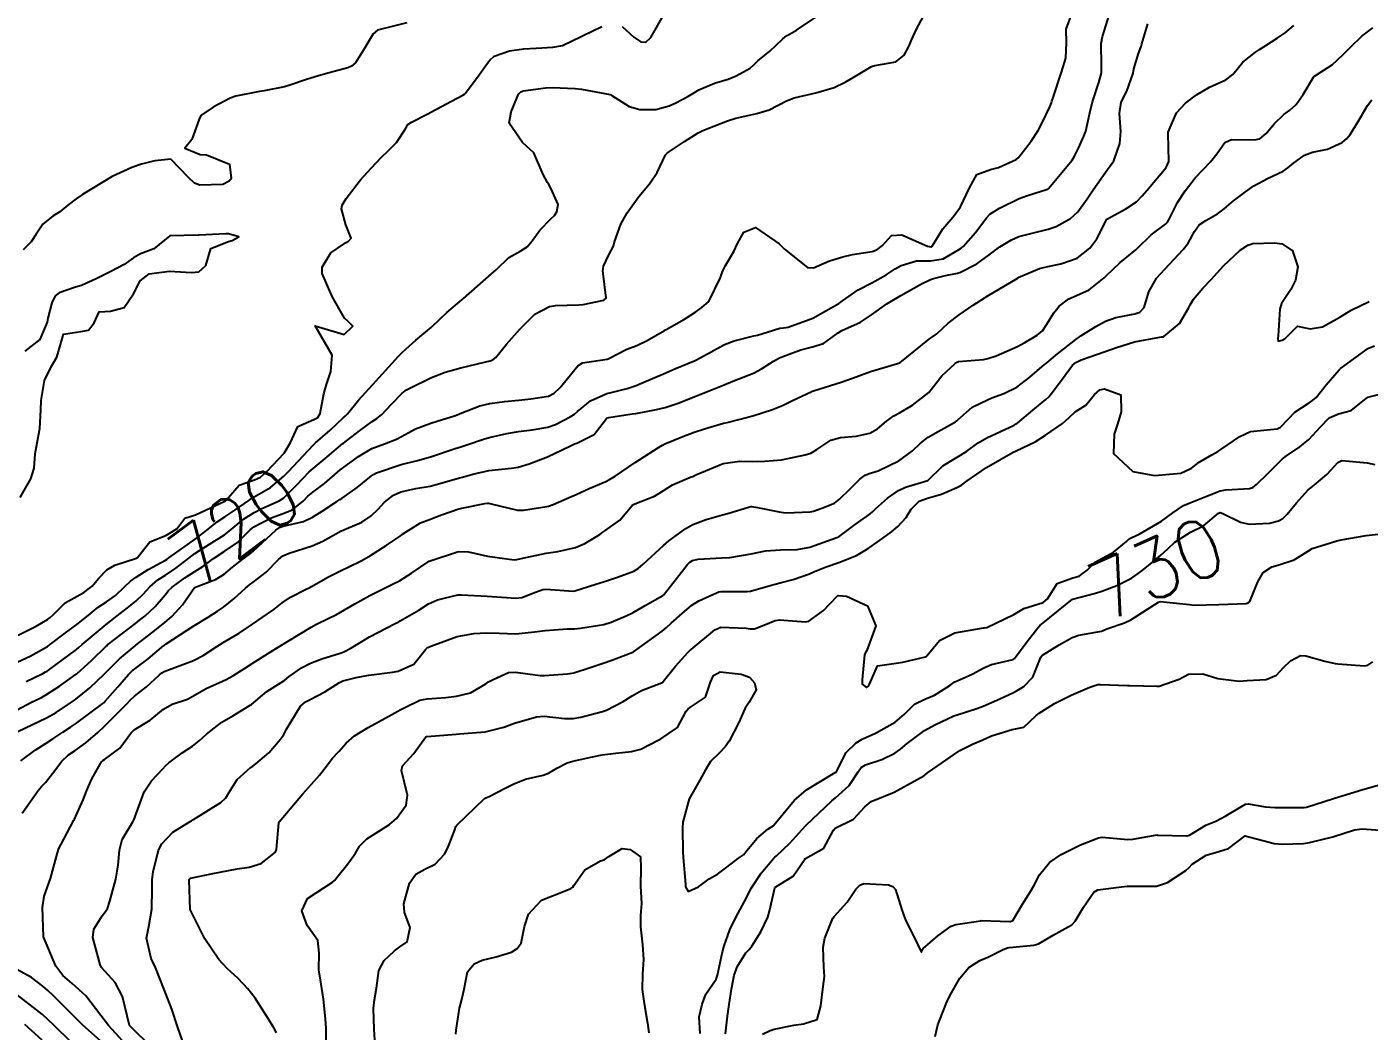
# Model space of a CAD drawing. Header units: metres. Extents: x 318500 to 325275, y 7408834 to 7428799.
# Drawn here: x 319964.5 to 320056.2, y 7413785.4 to 7413854.1 of the extents above; entities that cross this region are included whole.
import ezdxf
from ezdxf.enums import TextEntityAlignment as Align

# ---------------------------------------------------------------- set-up
doc = ezdxf.new("R2010")
doc.units = ezdxf.units.M
doc.header["$MEASUREMENT"] = 0
for name, color, linetype in [('Cotas', 45, 'Continuous'), ('Curvas de Nivel 1m', 11, 'Continuous'), ('Curvas de Nivel 5m', 15, 'Continuous')]:
    doc.layers.add(name, color=color, linetype=linetype)
doc.styles.add('Style-STANDARD', font='STANDARD.shx')

msp = doc.modelspace()

# ---------------------------------------------------------------- linework, layer by layer
at = {"layer": 'Curvas de Nivel 1m', "flags": 128}
for points, elevation in [([(319963.795, 7413807.382), (319964.731, 7413807.886), (319965.445, 7413808.235), (319965.808, 7413808.435), (319966.685, 7413808.994), (319967.829, 7413809.815), (319967.848, 7413809.832), (319967.87, 7413809.849), (319968.899, 7413810.78), (319969.858, 7413811.715), (319969.914, 7413811.765), (319969.974, 7413811.818), (319971.875, 7413813.274), (319972.164, 7413813.501), (319972.512, 7413813.784), (319973.218, 7413814.449), (319973.902, 7413815.247), (319974.135, 7413815.538), (319974.379, 7413815.763), (319975.26, 7413816.409), (319975.927, 7413816.845), (319976.478, 7413817.186), (319977.207, 7413817.721), (319977.945, 7413818.202), (319978.846, 7413818.806), (319979.726, 7413819.692), (319979.849, 7413819.804), (319979.963, 7413819.878), (319981.151, 7413820.493), (319981.977, 7413820.804), (319982.583, 7413821.049), (319983.334, 7413821.64), (319983.657, 7413821.973), (319984, 7413822.264), (319984.792, 7413822.839), (319985.68, 7413823.613), (319985.86, 7413823.773), (319986.023, 7413823.899), (319987.129, 7413824.692), (319988.037, 7413825.233), (319988.894, 7413825.567), (319989.724, 7413825.876), (319990.048, 7413826.056), (319991.013, 7413826.583), (319992.062, 7413826.965), (319992.487, 7413827.1), (319993.738, 7413827.505), (319993.982, 7413827.591), (319994.072, 7413827.63), (319995.412, 7413828.148), (319996.083, 7413828.319), (319997.095, 7413828.45), (319998.086, 7413828.539), (319998.903, 7413828.622), (320000.091, 7413828.821), (320000.492, 7413829.016), (320000.905, 7413829.408), (320002.115, 7413830.898), (320002.418, 7413831.086), (320004.12, 7413831.353), (320004.17, 7413831.369), (320005.46, 7413832.02), (320006.134, 7413832.283), (320006.854, 7413832.614), (320008.039, 7413833.312), (320008.107, 7413833.354), (320008.151, 7413833.378), (320009.392, 7413834.068), (320010.169, 7413834.584), (320010.59, 7413834.867), (320011.052, 7413835.277), (320011.861, 7413836.929), (320011.973, 7413837.263), (320012.035, 7413837.43), (320012.207, 7413837.738), (320012.778, 7413838.695), (320013.022, 7413839.248), (320013.452, 7413840.031), (320014.247, 7413840.331), (320015.868, 7413839.214), (320016.225, 7413838.852), (320017.792, 7413837.601), (320018.206, 7413837.591), (320019.307, 7413838.071), (320020.218, 7413838.346), (320020.876, 7413838.488), (320022.223, 7413838.695), (320022.542, 7413838.808), (320022.925, 7413839.12), (320023.548, 7413839.803), (320024.241, 7413839.85), (320026.008, 7413839.073), (320026.229, 7413839.014), (320026.277, 7413839.022), (320026.33, 7413839.069), (320027.052, 7413840.257), (320027.727, 7413841.055), (320027.966, 7413841.35), (320028.267, 7413841.753), (320028.867, 7413843.041), (320029.362, 7413843.966), (320030.299, 7413844.301), (320030.863, 7413844.45), (320032.05, 7413844.994), (320032.206, 7413845.097), (320032.314, 7413845.229), (320033.082, 7413846.229), (320033.564, 7413846.978), (320033.832, 7413847.491), (320034.364, 7413848.594), (320034.472, 7413848.865), (320034.505, 7413848.968), (320034.568, 7413849.163), (320035.149, 7413850.959), (320035.45, 7413851.908), (320035.5, 7413852.954), (320035.489, 7413853.899), (320035.861, 7413854.949)], 721), ([(319963.843, 7413805.899), (319965.79, 7413806.84), (319966.447, 7413807.21), (319967.435, 7413807.854), (319967.653, 7413808.001), (319967.804, 7413808.108), (319968.759, 7413808.893), (319969.744, 7413809.821), (319969.786, 7413809.865), (319969.831, 7413809.907), (319970.795, 7413810.857), (319971.859, 7413811.756), (319971.878, 7413811.772), (319971.902, 7413811.79), (319972.998, 7413812.649), (319973.876, 7413813.355), (319974.354, 7413813.763), (319975.085, 7413814.559), (319975.91, 7413815.74), (319977.355, 7413816.282), (319977.924, 7413816.631), (319978.514, 7413817.121), (319979.245, 7413817.697), (319979.641, 7413817.995), (319979.946, 7413818.255), (319981.46, 7413819.667), (319981.764, 7413819.862), (319981.964, 7413819.926), (319983.354, 7413820.255), (319983.974, 7413820.547), (319984.641, 7413820.962), (319985.647, 7413821.613), (319985.847, 7413821.757), (319985.994, 7413821.854), (319987.031, 7413822.569), (319988.017, 7413823.373), (319988.134, 7413823.463), (319988.356, 7413823.575), (319990.026, 7413824.147), (319991.144, 7413824.423), (319992.031, 7413824.671), (319993.786, 7413825.253), (319994.038, 7413825.334), (319994.528, 7413825.493), (319995.651, 7413825.871), (319996.048, 7413825.994), (319997.248, 7413826.262), (319998.054, 7413826.39), (319998.981, 7413826.511), (320000.059, 7413826.7), (320000.588, 7413826.887), (320001.578, 7413827.397), (320001.879, 7413827.586), (320002.076, 7413827.762), (320002.963, 7413828.505), (320004.094, 7413828.998), (320004.388, 7413829.073), (320005.488, 7413829.349), (320006.102, 7413829.553), (320006.467, 7413829.698), (320008.111, 7413830.404), (320008.741, 7413830.677), (320010.12, 7413831.244), (320010.215, 7413831.289), (320011.432, 7413831.969), (320012.136, 7413832.347), (320012.793, 7413832.597), (320014.145, 7413832.93), (320014.381, 7413832.993), (320015.119, 7413833.22), (320015.907, 7413833.459), (320016.154, 7413833.485), (320016.487, 7413833.537), (320018.165, 7413834.151), (320019.934, 7413835.154), (320020.182, 7413835.33), (320021.258, 7413836.071), (320022.194, 7413836.571), (320023.167, 7413837.115), (320023.798, 7413837.514), (320024.21, 7413837.751), (320025.243, 7413838.056), (320026.215, 7413838.072), (320027.067, 7413838.211), (320028.228, 7413838.884), (320028.324, 7413838.953), (320028.43, 7413839.047), (320029.277, 7413840.002), (320030.048, 7413841.023), (320030.262, 7413841.255), (320030.916, 7413841.66), (320032.273, 7413842.32), (320032.757, 7413842.504), (320034.201, 7413842.971), (320034.259, 7413842.991), (320034.281, 7413843.007), (320035.883, 7413844.946), (320036.049, 7413845.209), (320036.322, 7413845.762), (320036.696, 7413846.573), (320036.821, 7413846.933), (320037.106, 7413848.182), (320037.272, 7413848.926), (320037.701, 7413850.238), (320037.884, 7413850.918), (320037.895, 7413851.42), (320037.878, 7413852.918), (320037.955, 7413853.389), (320038.45, 7413854.91)], 722), ([(319963.842, 7413810.669), (319964.676, 7413811.06), (319965.858, 7413811.71), (319965.955, 7413811.773), (319966.078, 7413811.868), (319967.085, 7413812.641), (319967.874, 7413813.21), (319968.644, 7413813.839), (319969.325, 7413814.392), (319969.894, 7413814.772), (319970.507, 7413815.204), (319971.147, 7413815.801), (319971.539, 7413816.172), (319971.92, 7413816.438), (319972.743, 7413816.966), (319973.938, 7413817.613), (319974.036, 7413817.671), (319974.164, 7413817.767), (319975.953, 7413819.033), (319976.853, 7413819.727), (319977.458, 7413820.227), (319977.973, 7413820.572), (319978.662, 7413821.021), (319979.614, 7413821.694), (319979.835, 7413821.849), (319979.994, 7413821.935), (319981.103, 7413822.574), (319982.015, 7413823.357), (319982.167, 7413823.508), (319982.308, 7413823.656), (319984.039, 7413825.494), (319984.109, 7413825.559), (319984.191, 7413825.628), (319985.178, 7413826.493), (319986.066, 7413827.327), (319986.217, 7413827.459), (319986.366, 7413827.606), (319987.128, 7413828.55), (319988.073, 7413829.58), (319988.1, 7413829.612), (319989.857, 7413831.554), (319990.124, 7413831.823), (319991.044, 7413832.633), (319992.097, 7413833.531), (319992.124, 7413833.557), (319992.151, 7413833.586), (319993.159, 7413834.522), (319994.178, 7413835.396), (319994.235, 7413835.443), (319994.294, 7413835.498), (319996.197, 7413837.166), (319996.365, 7413837.301), (319996.54, 7413837.467), (319997.385, 7413838.285), (319998.22, 7413838.756), (319998.638, 7413839.029), (319998.981, 7413839.439), (319999.517, 7413840.155), (320000.253, 7413840.924), (320000.506, 7413841.167), (320000.677, 7413841.414), (320000.772, 7413841.92), (320000.276, 7413842.984), (320000.126, 7413843.27), (320000.044, 7413843.424), (319999.746, 7413843.97), (319999.096, 7413845.438), (319998.32, 7413846.14), (319997.413, 7413847.459), (319997.558, 7413848.248), (319998.059, 7413849.453), (319998.202, 7413849.612), (319998.363, 7413849.671), (319999.911, 7413849.882), (320000.367, 7413849.904), (320001.923, 7413849.841), (320002.366, 7413849.794), (320004.309, 7413849.422), (320004.361, 7413849.409), (320004.438, 7413849.369), (320005.616, 7413848.614), (320006.351, 7413848.399), (320007.44, 7413848.413), (320008.354, 7413848.662), (320008.798, 7413848.863), (320009.617, 7413849.297), (320010.08, 7413849.577), (320010.367, 7413849.746), (320011.451, 7413850.197), (320012.378, 7413850.478), (320012.937, 7413850.696), (320013.891, 7413851.237), (320014.159, 7413851.468), (320014.397, 7413851.726), (320015.228, 7413852.401), (320016.103, 7413853.213), (320016.267, 7413853.366), (320016.423, 7413853.464), (320017.04, 7413853.815), (320018.436, 7413854.753)], 719), ([(319963.866, 7413812.487), (319965.086, 7413813.096), (319965.877, 7413813.565), (319966.058, 7413813.688), (319966.254, 7413813.866), (319967.063, 7413814.688), (319967.899, 7413815.139), (319968.358, 7413815.388), (319968.907, 7413815.835), (319969.367, 7413816.38), (319969.927, 7413816.941), (319970.466, 7413817.278), (319971.939, 7413817.744), (319971.972, 7413817.757), (319972.007, 7413817.789), (319972.868, 7413818.864), (319973.955, 7413819.298), (319974.709, 7413819.759), (319975.245, 7413820.477), (319975.975, 7413820.716), (319976.674, 7413821.035), (319977.989, 7413821.649), (319978.028, 7413821.671), (319978.069, 7413821.709), (319978.973, 7413822.733), (319980.011, 7413823.104), (319980.418, 7413823.28), (319980.86, 7413823.677), (319982.033, 7413824.927), (319982.461, 7413825.654), (319982.968, 7413826.735), (319984.064, 7413827.224), (319984.33, 7413827.363), (319984.489, 7413827.626), (319984.744, 7413828.97), (319984.933, 7413829.622), (319985.223, 7413830.504), (319985.308, 7413831.618), (319984.15, 7413833.63), (319986.141, 7413833.039), (319986.726, 7413833.601), (319986.437, 7413833.889), (319986.158, 7413834.145), (319985.321, 7413835.619), (319984.633, 7413837.188), (319984.625, 7413837.626), (319985.221, 7413838.614), (319986.225, 7413839.304), (319986.434, 7413839.4), (319986.618, 7413839.604), (319986.244, 7413840.524), (319985.953, 7413841.613), (319986.006, 7413841.869), (319986.267, 7413842.325), (319987.26, 7413843.595), (319987.744, 7413844.132), (319988.297, 7413844.74), (319988.705, 7413845.173), (319989.123, 7413845.568), (319989.721, 7413846.157), (319990.333, 7413847.075), (319990.497, 7413847.389), (319990.741, 7413847.546), (319991.8, 7413848.081), (319992.349, 7413848.386), (319994.242, 7413849.385), (319994.36, 7413849.45), (319994.417, 7413849.499), (319995.253, 7413850.611), (319995.867, 7413851.478), (319996.092, 7413851.777), (319996.399, 7413852.045), (319997.441, 7413852.423), (319998.406, 7413852.546), (319999.25, 7413852.595), (320000.408, 7413852.652), (320001.052, 7413852.769), (320002.339, 7413853.391), (320002.42, 7413853.437), (320003.738, 7413854.066)], 718), ([(319964.038, 7413803.896), (319965.027, 7413804.615), (319965.768, 7413805.102), (319966.23, 7413805.409), (319966.909, 7413805.859), (319967.446, 7413806.191), (319967.786, 7413806.42), (319969.645, 7413807.822), (319969.731, 7413807.891), (319969.802, 7413807.966), (319970.663, 7413808.962), (319971.404, 7413809.796), (319971.616, 7413810.01), (319971.836, 7413810.187), (319972.756, 7413810.871), (319973.82, 7413811.77), (319973.843, 7413811.787), (319973.86, 7413811.803), (319973.985, 7413811.892), (319975.874, 7413813.113), (319976.855, 7413813.725), (319977.481, 7413814.121), (319977.89, 7413814.401), (319978.612, 7413814.991), (319979.4, 7413815.695), (319979.678, 7413815.928), (319979.916, 7413816.103), (319980.81, 7413816.794), (319981.658, 7413817.664), (319981.942, 7413817.901), (319982.382, 7413818.092), (319983.949, 7413818.577), (319984.672, 7413818.904), (319985.923, 7413819.61), (319985.947, 7413819.624), (319987.354, 7413820.204), (319987.976, 7413820.632), (319988.452, 7413821.104), (319988.905, 7413821.566), (319989.501, 7413822.054), (319990.001, 7413822.289), (319991.045, 7413822.499), (319992.007, 7413822.669), (319992.682, 7413822.848), (319994.016, 7413823.227), (319994.231, 7413823.283), (319994.928, 7413823.486), (319996.023, 7413823.727), (319997.581, 7413823.897), (319998.025, 7413823.965), (319998.771, 7413824.182), (320000.033, 7413824.671), (320001.562, 7413825.397), (320001.882, 7413825.553), (320002.043, 7413825.612), (320003.228, 7413826.203), (320004.069, 7413827.296), (320004.101, 7413827.338), (320004.233, 7413827.368), (320005.817, 7413827.601), (320006.075, 7413827.642), (320007.49, 7413827.908), (320008.081, 7413828.05), (320009.025, 7413828.362), (320010.092, 7413828.785), (320010.45, 7413828.929), (320011.31, 7413829.272), (320012.103, 7413829.601), (320012.688, 7413829.833), (320014.112, 7413830.383), (320014.662, 7413830.677), (320015.473, 7413831.216), (320015.892, 7413831.444), (320016.125, 7413831.536), (320017.337, 7413831.987), (320018.135, 7413832.188), (320018.888, 7413832.419), (320019.892, 7413833.154), (320020.152, 7413833.307), (320021.422, 7413833.877), (320022.168, 7413834.363), (320023.219, 7413835.114), (320024.186, 7413835.693), (320025.6, 7413836.485), (320026.197, 7413836.785), (320026.405, 7413836.86), (320027.234, 7413837.06), (320028.043, 7413837.211), (320028.203, 7413837.256), (320029.382, 7413837.863), (320030.222, 7413838.476), (320030.943, 7413839.009), (320031.732, 7413839.504), (320032.241, 7413839.73), (320033.238, 7413839.987), (320034.249, 7413840.22), (320034.8, 7413840.413), (320035.777, 7413840.947), (320036.267, 7413841.418), (320036.905, 7413842.307), (320037.333, 7413842.924), (320038.304, 7413844.307), (320038.563, 7413844.652), (320038.729, 7413844.906), (320039.138, 7413846.091), (320039.224, 7413846.901), (320039.122, 7413848.139), (320039.239, 7413848.901), (320039.613, 7413849.662), (320040.047, 7413850.893), (320040.107, 7413851.18), (320040.41, 7413852.233), (320040.594, 7413852.711), (320040.651, 7413852.887), (320041.07, 7413854.251)], 723), ([(319964.135, 7413800.324), (319965.231, 7413801.877), (319965.462, 7413802.136), (319965.728, 7413802.418), (319966.368, 7413803.233), (319966.824, 7413803.859), (319967.305, 7413804.306), (319967.761, 7413804.608), (319968.486, 7413805.122), (319969.299, 7413805.827), (319969.785, 7413806.287), (319971.286, 7413807.798), (319971.531, 7413808.067), (319971.808, 7413808.324), (319972.64, 7413808.96), (319973.524, 7413809.773), (319973.688, 7413809.916), (319973.833, 7413809.999), (319975.114, 7413810.477), (319975.845, 7413810.764), (319976.497, 7413811.083), (319977.446, 7413811.716), (319977.863, 7413811.982), (319978.953, 7413812.615), (319979.875, 7413813.225), (319980.538, 7413813.68), (319981.323, 7413814.234), (319981.895, 7413814.688), (319982.471, 7413815.082), (319983.543, 7413815.636), (319983.793, 7413815.751), (319983.913, 7413815.814), (319985.069, 7413816.473), (319985.929, 7413816.906), (319986.407, 7413817.128), (319987.349, 7413817.589), (319987.943, 7413817.928), (319989.006, 7413818.619), (319989.957, 7413819.251), (319990.132, 7413819.374), (319990.368, 7413819.546), (319991.354, 7413820.151), (319991.973, 7413820.398), (319992.792, 7413820.704), (319993.984, 7413821.116), (319994.297, 7413821.183), (319995.756, 7413821.474), (319995.952, 7413821.509), (319995.991, 7413821.511), (319996.178, 7413821.468), (319997.984, 7413821.02), (319998.395, 7413821.033), (319999.988, 7413821.284), (320000.102, 7413821.305), (320000.41, 7413821.414), (320001.509, 7413821.886), (320002.001, 7413822.097), (320002.875, 7413822.513), (320004.014, 7413822.992), (320004.269, 7413823.114), (320004.663, 7413823.36), (320006.029, 7413824.288), (320007.608, 7413825.316), (320007.882, 7413825.473), (320008.044, 7413825.549), (320009.282, 7413826.067), (320010.056, 7413826.359), (320010.752, 7413826.588), (320012.065, 7413826.96), (320012.306, 7413827.016), (320013.208, 7413827.243), (320013.881, 7413827.424), (320014.074, 7413827.475), (320015.404, 7413827.893), (320016.085, 7413828.183), (320016.781, 7413828.508), (320018.099, 7413829.135), (320018.131, 7413829.149), (320018.217, 7413829.178), (320020.106, 7413829.776), (320021.124, 7413830.126), (320022.114, 7413830.49), (320024.12, 7413831.1), (320026.145, 7413832.733), (320026.349, 7413832.866), (320026.644, 7413833.065), (320027.423, 7413833.796), (320028.17, 7413834.374), (320029.13, 7413835.036), (320030.187, 7413835.714), (320032.011, 7413836.797), (320032.209, 7413836.909), (320032.259, 7413836.94), (320032.349, 7413836.989), (320033.655, 7413837.536), (320034.217, 7413837.686), (320035.12, 7413837.857), (320036.223, 7413838.25), (320037.103, 7413838.927), (320037.585, 7413839.575), (320038.26, 7413840.91), (320039.561, 7413841.607), (320040.278, 7413842.104), (320040.67, 7413842.498), (320040.986, 7413842.88), (320042.306, 7413844.432), (320042.487, 7413844.857), (320042.444, 7413846.753), (320042.45, 7413846.858), (320043.026, 7413848.184), (320043.623, 7413848.841), (320044.376, 7413849.4), (320045.267, 7413849.935), (320046.386, 7413850.43), (320046.877, 7413850.803), (320047.554, 7413851.641), (320048.413, 7413852.318), (320048.696, 7413852.495), (320049.124, 7413852.769), (320049.901, 7413853.285), (320050.433, 7413853.649), (320051.037, 7413854.148)], 724), ([(319990.428, 7413854.337), (319988.771, 7413853.922), (319988.422, 7413853.814), (319988.12, 7413853.584), (319987.492, 7413852.506), (319986.916, 7413851.602), (319986.632, 7413851.361), (319986.385, 7413851.246), (319985.103, 7413850.899), (319984.376, 7413850.704), (319983.555, 7413850.46), (319982.366, 7413850.047), (319982.066, 7413849.963), (319980.662, 7413849.685), (319980.359, 7413849.63), (319978.741, 7413849.322), (319978.355, 7413849.178), (319977.193, 7413848.572), (319976.343, 7413848.002), (319976.223, 7413847.742), (319975.72, 7413846.348), (319975.256, 7413845.756), (319976.304, 7413845.337), (319976.727, 7413845.311), (319978.294, 7413844.663), (319978.413, 7413843.709), (319978.376, 7413843.612), (319978.278, 7413843.518), (319977.84, 7413843.281), (319976.275, 7413843.232), (319975.912, 7413843.381), (319975.512, 7413843.752), (319974.299, 7413845.003), (319973.191, 7413844.887), (319972.293, 7413844.675), (319971.637, 7413844.452), (319970.28, 7413843.82), (319968.267, 7413842.592), (319967.815, 7413842.304), (319967.264, 7413841.86), (319966.702, 7413841.417), (319966.249, 7413841.146), (319965.555, 7413840.566), (319965.084, 7413839.887), (319964.754, 7413839.36), (319964.214, 7413838.817)], 718), ([(320005.134, 7413854.066), (320005.944, 7413853.347), (320006.415, 7413853.023), (320006.745, 7413853.005), (320007.087, 7413853.33), (320007.933, 7413854.815)], 718), ([(319973.481, 7413783.855), (319971.859, 7413785.431), (319971.51, 7413785.772), (319971.497, 7413785.79), (319971.48, 7413785.821), (319970.981, 7413787.798), (319970.491, 7413788.747), (319969.56, 7413789.775), (319969.523, 7413789.82), (319969.489, 7413789.893), (319968.956, 7413791.826), (319969.027, 7413792.398), (319969.612, 7413793.305), (319969.837, 7413793.596), (319969.962, 7413793.815), (319970.122, 7413794.309), (319970.544, 7413795.806), (319970.693, 7413796.766), (319970.775, 7413797.803), (319970.962, 7413798.52), (319971.699, 7413799.734), (319971.719, 7413799.771), (319971.729, 7413799.79), (319971.755, 7413799.844), (319972.469, 7413801.783), (319972.984, 7413802.525), (319973.744, 7413803.36), (319973.943, 7413803.571), (319974.155, 7413803.764), (319975.067, 7413804.444), (319975.768, 7413804.91), (319976.241, 7413805.265), (319976.738, 7413805.726), (319977.788, 7413806.529), (319978.526, 7413806.969), (319979.704, 7413807.691), (319979.764, 7413807.727), (319979.801, 7413807.747), (319980.855, 7413808.634), (319981.824, 7413809.253), (319982.073, 7413809.409), (319982.386, 7413809.652), (319983.218, 7413810.26), (319983.844, 7413810.579), (319984.605, 7413810.866), (319985.855, 7413811.251), (319986.121, 7413811.342), (319986.591, 7413811.599), (319987.868, 7413812.36), (319989.576, 7413813.254), (319989.879, 7413813.401), (319989.976, 7413813.452), (319990.136, 7413813.547), (319991.235, 7413814.192), (319991.896, 7413814.623), (319992.515, 7413814.906), (319993.906, 7413815.231), (319994.151, 7413815.251), (319995.905, 7413815.16), (319996.236, 7413815.135), (319997.903, 7413815.013), (319998.28, 7413815.068), (319999.206, 7413815.431), (319999.721, 7413815.614), (319999.913, 7413815.632), (320001.808, 7413815.495), (320001.912, 7413815.504), (320003.334, 7413815.96), (320003.922, 7413816.156), (320004.826, 7413816.457), (320005.933, 7413816.86), (320006.23, 7413817.042), (320006.573, 7413817.331), (320007.953, 7413818.615), (320008.326, 7413818.936), (320008.817, 7413819.301), (320009.489, 7413819.773), (320009.971, 7413820.042), (320010.867, 7413820.387), (320011.982, 7413820.713), (320012.415, 7413820.822), (320013.773, 7413821.233), (320013.937, 7413821.284), (320013.991, 7413821.283), (320014.269, 7413821.227), (320015.985, 7413820.879), (320016.349, 7413820.84), (320017.986, 7413820.905), (320018.203, 7413820.96), (320018.787, 7413821.168), (320019.64, 7413821.51), (320019.999, 7413821.768), (320020.695, 7413822.457), (320021.385, 7413823.136), (320021.736, 7413823.42), (320022.024, 7413823.525), (320022.62, 7413823.715), (320024.033, 7413824.401), (320024.983, 7413825.086), (320025.525, 7413825.601), (320026.054, 7413826.009), (320026.727, 7413826.396), (320027.912, 7413827.052), (320028.002, 7413827.12), (320028.072, 7413827.199), (320029.065, 7413828.056), (320030.093, 7413828.576), (320030.407, 7413828.703), (320031.218, 7413829.003), (320032.107, 7413829.426), (320032.989, 7413830.11), (320034.004, 7413830.971), (320034.075, 7413831.026), (320034.131, 7413831.066), (320034.782, 7413831.606), (320036.148, 7413832.698), (320036.472, 7413832.935), (320037.497, 7413833.583), (320038.165, 7413833.938), (320038.874, 7413834.198), (320040.173, 7413834.445), (320040.512, 7413834.548), (320040.806, 7413834.881), (320041.12, 7413835.953), (320041.654, 7413836.868), (320042.216, 7413837.489), (320043.473, 7413838.841), (320043.809, 7413839.264), (320044.248, 7413840.063), (320044.562, 7413840.521), (320045.016, 7413840.822), (320045.811, 7413841.27), (320046.272, 7413841.611), (320046.924, 7413842.157), (320047.722, 7413842.789), (320048.294, 7413843.191), (320049.226, 7413843.693), (320050.305, 7413844.2), (320050.637, 7413844.417), (320051.013, 7413844.743), (320051.77, 7413845.283), (320052.321, 7413845.479), (320053.336, 7413845.703), (320054.332, 7413846.151), (320054.642, 7413846.389), (320054.882, 7413846.692), (320055.443, 7413847.594), (320056.081, 7413848.674), (320056.374, 7413849.067)], 726), ([(319963.99, 7413821.9), (319964.73, 7413823.168), (319964.944, 7413823.886), (319965.021, 7413824.876), (319965.21, 7413825.882), (319965.335, 7413826.597), (319965.413, 7413827.88), (319965.431, 7413828.528), (319965.652, 7413829.877), (319966.11, 7413830.824), (319966.513, 7413831.469), (319966.609, 7413831.865), (319966.955, 7413833.044), (319968.141, 7413833.243), (319968.67, 7413833.314), (319969.064, 7413833.836), (319969.406, 7413834.587), (319970.162, 7413834.628), (319971.102, 7413834.87), (319971.733, 7413835.797), (319972.189, 7413836.69), (319972.805, 7413837.173), (319974.196, 7413837.351), (319975.705, 7413837.257), (319976.196, 7413837.307), (319976.691, 7413837.733), (319977.03, 7413838.916), (319978.225, 7413839.382), (319978.489, 7413839.445), (319978.949, 7413839.703), (319978.233, 7413839.901), (319978.047, 7413839.898), (319976.231, 7413839.82), (319976.155, 7413839.817), (319974.23, 7413839.77), (319973.123, 7413838.875), (319972.211, 7413838.544), (319971.744, 7413838.26), (319971.094, 7413837.807), (319970.195, 7413837.344), (319969.191, 7413836.836), (319968.185, 7413836.385), (319967.782, 7413836.256), (319966.673, 7413835.865), (319966.379, 7413835.666), (319966.17, 7413835.192), (319965.89, 7413834.138), (319965.834, 7413833.875), (319965.334, 7413832.679), (319964.313, 7413831.897)], 717), ([(319975.435, 7413783.786), (319974.755, 7413785.748), (319974.357, 7413786.922), (319974.053, 7413787.755), (319973.553, 7413789.029), (319973.344, 7413789.55), (319973.245, 7413789.765), (319972.952, 7413790.386), (319972.63, 7413791.774), (319972.792, 7413792.582), (319973.004, 7413793.769), (319973.018, 7413795.153), (319973.022, 7413795.769), (319973.09, 7413796.327), (319973.452, 7413797.763), (319973.512, 7413797.923), (319973.677, 7413798.225), (319974.423, 7413799.019), (319975.612, 7413799.741), (319975.701, 7413799.791), (319975.843, 7413799.879), (319977.713, 7413801.049), (319978.057, 7413801.366), (319978.25, 7413801.705), (319978.823, 7413802.61), (319979.746, 7413803.43), (319979.899, 7413803.536), (319980.108, 7413803.685), (319980.996, 7413804.437), (319981.775, 7413805.347), (319981.907, 7413805.53), (319981.983, 7413805.657), (319982.197, 7413806.067), (319983.162, 7413807.64), (319983.504, 7413807.935), (319983.807, 7413808.099), (319984.822, 7413808.613), (319985.825, 7413809.253), (319986.059, 7413809.374), (319986.958, 7413809.593), (319987.678, 7413809.737), (319987.833, 7413809.761), (319989.432, 7413809.96), (319989.837, 7413810.028), (319990.892, 7413810.492), (319991.726, 7413811.531), (319991.791, 7413811.6), (319991.861, 7413811.639), (319992.059, 7413811.725), (319993.869, 7413812.393), (319994.993, 7413812.605), (319995.872, 7413812.643), (319996.722, 7413812.611), (319997.871, 7413812.58), (319999.143, 7413812.701), (319999.874, 7413812.8), (320001.384, 7413812.906), (320001.875, 7413812.926), (320002.293, 7413812.968), (320003.878, 7413813.204), (320004.393, 7413813.362), (320005.42, 7413813.814), (320005.891, 7413814.041), (320006.713, 7413814.512), (320007.908, 7413815.199), (320007.973, 7413815.246), (320008.032, 7413815.309), (320008.86, 7413816.366), (320009.578, 7413817.294), (320009.756, 7413817.478), (320009.943, 7413817.588), (320010.337, 7413817.677), (320011.945, 7413817.76), (320012.495, 7413817.801), (320013.948, 7413818.05), (320014.934, 7413818.237), (320015.951, 7413818.313), (320017.094, 7413818.336), (320017.953, 7413818.505), (320019.811, 7413819.152), (320019.912, 7413819.199), (320019.961, 7413819.227), (320021.068, 7413820.045), (320021.984, 7413820.714), (320022.216, 7413820.897), (320022.459, 7413821.123), (320023.265, 7413821.847), (320024.009, 7413822.358), (320024.504, 7413822.601), (320026.02, 7413823.058), (320027.044, 7413824.046), (320028.036, 7413824.647), (320028.669, 7413825.041), (320029.454, 7413825.624), (320030.054, 7413825.958), (320031.918, 7413826.842), (320032.069, 7413826.917), (320032.117, 7413826.942), (320032.177, 7413826.989), (320033.198, 7413827.864), (320034.094, 7413828.597), (320034.288, 7413828.777), (320034.446, 7413828.965), (320035.159, 7413829.909), (320035.92, 7413830.943), (320036.132, 7413831.127), (320036.508, 7413831.309), (320038.14, 7413831.866), (320038.914, 7413832.13), (320040.146, 7413832.517), (320041.988, 7413832.862), (320042.13, 7413832.881), (320042.15, 7413832.893), (320043.222, 7413833.786), (320043.845, 7413834.835), (320043.951, 7413835.066), (320044.189, 7413835.435), (320044.821, 7413836.203), (320045.41, 7413836.818), (320045.793, 7413837.235), (320046.219, 7413837.731), (320047.365, 7413838.793), (320047.886, 7413839.135), (320048.237, 7413839.254), (320049.705, 7413839.291), (320050.237, 7413839.222), (320050.936, 7413838.743), (320051.298, 7413837.66), (320051.152, 7413836.741), (320050.83, 7413836.114), (320050.186, 7413835.157), (320050.081, 7413834.751), (320049.974, 7413832.932), (320049.942, 7413832.753), (320049.964, 7413832.569), (320050.149, 7413832.614), (320050.245, 7413832.653), (320050.446, 7413832.747), (320051.295, 7413833.607), (320052.16, 7413833.416), (320053.002, 7413833.557), (320054.173, 7413834.216), (320054.95, 7413834.688), (320056.189, 7413835.273)], 727), ([(319981.505, 7413785.305), (319981.324, 7413785.662), (319981.003, 7413786.18), (319980.052, 7413787.675), (319979.546, 7413788.321), (319978.887, 7413789.024), (319978.152, 7413789.701), (319977.569, 7413790.315), (319976.622, 7413791.725), (319975.62, 7413793.74), (319975.548, 7413795.741), (319975.565, 7413795.816), (319975.642, 7413795.879), (319977.168, 7413796.196), (319977.649, 7413796.296), (319978.829, 7413796.516), (319979.654, 7413796.632), (319980.459, 7413796.871), (319981.438, 7413797.662), (319981.505, 7413797.83), (319981.677, 7413799.66), (319981.701, 7413799.722), (319983.305, 7413801.636), (319983.727, 7413802.102), (319984.447, 7413802.915), (319984.992, 7413803.618), (319985.324, 7413804.047), (319985.764, 7413804.541), (319986.273, 7413805.102), (319986.849, 7413805.594), (319987.786, 7413806.174), (319989.185, 7413806.951), (319989.797, 7413807.287), (319989.97, 7413807.377), (319990.277, 7413807.545), (319991.307, 7413808.036), (319991.809, 7413808.132), (319993.096, 7413808.225), (319993.812, 7413808.307), (319994.761, 7413808.54), (319995.825, 7413809.166), (319996.009, 7413809.287), (319996.328, 7413809.465), (319997.361, 7413809.931), (319997.838, 7413809.956), (319999.536, 7413809.723), (319999.834, 7413809.718), (320001.396, 7413809.837), (320001.838, 7413809.907), (320002.955, 7413810.267), (320003.848, 7413810.573), (320004.436, 7413810.776), (320005.86, 7413811.313), (320005.878, 7413811.321), (320005.902, 7413811.339), (320007.875, 7413812.762), (320008.174, 7413813.01), (320008.494, 7413813.304), (320009.23, 7413813.956), (320009.898, 7413814.523), (320010.367, 7413814.819), (320011.327, 7413815.269), (320011.733, 7413815.443), (320011.913, 7413815.47), (320013.684, 7413815.462), (320013.914, 7413815.494), (320015.256, 7413815.88), (320015.923, 7413816.053), (320016.829, 7413816.294), (320017.932, 7413816.668), (320018.286, 7413816.824), (320019.086, 7413817.163), (320019.943, 7413817.453), (320021.161, 7413817.925), (320021.953, 7413818.4), (320022.96, 7413819.115), (320023.534, 7413819.539), (320023.972, 7413819.901), (320024.539, 7413820.534), (320024.879, 7413821.087), (320025.434, 7413821.643), (320026.002, 7413821.846), (320026.954, 7413822.112), (320028.013, 7413822.584), (320028.32, 7413822.741), (320028.72, 7413823.039), (320030.029, 7413823.949), (320031.851, 7413824.993), (320032.051, 7413825.083), (320033.349, 7413825.685), (320034.062, 7413826.143), (320035.225, 7413826.953), (320035.672, 7413827.35), (320036.082, 7413827.75), (320036.829, 7413828.189), (320037.404, 7413828.92), (320037.782, 7413829.238), (320038.106, 7413829.316), (320039.214, 7413828.899), (320039.226, 7413827.755), (320038.988, 7413826.901), (320038.757, 7413826.209), (320038.721, 7413824.903), (320040.032, 7413823.66), (320041.507, 7413823.388), (320042.029, 7413823.441), (320043.309, 7413823.562), (320044.036, 7413823.888), (320044.568, 7413824.299), (320045.432, 7413824.816), (320045.837, 7413825.027), (320046.054, 7413825.181), (320047.335, 7413826.063), (320048.066, 7413826.391), (320049.904, 7413826.588), (320050.069, 7413826.666), (320050.123, 7413826.696), (320050.18, 7413826.749), (320051.104, 7413827.72), (320052.095, 7413828.368), (320052.314, 7413828.509), (320052.569, 7413828.723), (320053.247, 7413829.579), (320054.129, 7413830.606), (320054.176, 7413830.653), (320054.232, 7413830.698), (320056.144, 7413832.099), (320056.559, 7413832.253)], 728), ([(319984.918, 7413784.18), (319984.911, 7413785.609), (319984.872, 7413786.258), (319984.724, 7413787.612), (319984.563, 7413788.628), (319984.415, 7413789.617), (319984.441, 7413790.753), (319984.33, 7413791.619), (319983.605, 7413792.643), (319983.248, 7413793.636), (319983.629, 7413794.484), (319985.336, 7413795.605), (319985.51, 7413795.734), (319985.645, 7413795.924), (319986.393, 7413796.865), (319986.904, 7413797.591), (319987.191, 7413798.074), (319987.685, 7413798.577), (319988.314, 7413798.947), (319989.245, 7413799.557), (319989.704, 7413799.96), (319990.381, 7413800.876), (319990.477, 7413801.542), (319990.067, 7413803.225), (319990.119, 7413803.546), (319990.894, 7413804.407), (319991.73, 7413805.53), (319991.761, 7413805.55), (319991.78, 7413805.557), (319991.813, 7413805.562), (319993.782, 7413805.723), (319994.024, 7413805.738), (319995.784, 7413805.888), (319997.04, 7413806.205), (319997.79, 7413806.468), (319999.272, 7413806.905), (319999.795, 7413806.951), (320001.19, 7413806.795), (320001.794, 7413806.788), (320002.303, 7413806.877), (320003.799, 7413807.276), (320004.057, 7413807.366), (320005.205, 7413807.954), (320005.815, 7413808.336), (320006.457, 7413808.694), (320007.829, 7413809.226), (320007.882, 7413809.256), (320007.928, 7413809.309), (320008.791, 7413810.356), (320009.625, 7413811.292), (320009.742, 7413811.41), (320009.862, 7413811.515), (320011.46, 7413812.85), (320011.878, 7413813.024), (320013.607, 7413812.964), (320013.877, 7413812.92), (320014.191, 7413812.912), (320014.923, 7413813.22), (320015.6, 7413813.497), (320015.885, 7413813.535), (320017.669, 7413813.398), (320017.884, 7413813.439), (320018.89, 7413814.17), (320019.838, 7413815.151), (320019.878, 7413815.183), (320019.911, 7413815.188), (320020.466, 7413815.144), (320021.9, 7413814.489), (320022.476, 7413813.121), (320021.863, 7413811.445), (320021.732, 7413811.26), (320021.693, 7413811.132), (320021.526, 7413809.442), (320021.535, 7413809.133), (320021.827, 7413808.9), (320021.964, 7413808.992), (320022.032, 7413809.127), (320022.585, 7413810.382), (320023.852, 7413810.581), (320024.315, 7413810.631), (320025.859, 7413811.005), (320025.901, 7413811.028), (320025.946, 7413811.069), (320026.818, 7413812.113), (320027.876, 7413812.648), (320029.835, 7413812.976), (320029.88, 7413812.987), (320030.053, 7413813.017), (320031.899, 7413813.891), (320032.583, 7413814.304), (320033.908, 7413814.722), (320034.211, 7413814.965), (320034.858, 7413816.024), (320035.932, 7413816.397), (320036.36, 7413816.507), (320036.918, 7413816.925), (320037.407, 7413817.459), (320037.953, 7413817.749), (320038.713, 7413818.148), (320039.601, 7413818.894), (320039.788, 7413819.076), (320039.973, 7413819.163), (320040.473, 7413819.38), (320041.984, 7413820.276), (320042.771, 7413820.848), (320043.487, 7413821.348), (320044.001, 7413821.543), (320044.917, 7413821.911), (320046.013, 7413822.35), (320046.4, 7413822.418), (320048.016, 7413822.499), (320048.23, 7413822.564), (320048.489, 7413822.773), (320049.261, 7413823.532), (320050.043, 7413824.303), (320050.265, 7413824.529), (320050.525, 7413824.745), (320051.438, 7413825.354), (320052.061, 7413825.847), (320052.852, 7413826.718), (320053.452, 7413827.336), (320054.084, 7413827.602), (320054.945, 7413827.829), (320056.001, 7413828.671), (320056.05, 7413828.722), (320056.101, 7413828.751), (320057.624, 7413829.138)], 729), ([(320010.478, 7413785.27), (320010.39, 7413786.408), (320010.598, 7413787.269), (320010.861, 7413787.953), (320011.557, 7413788.978), (320011.656, 7413789.259), (320011.998, 7413790.84), (320012.114, 7413791.252), (320012.504, 7413792.349), (320012.917, 7413793.241), (320013.633, 7413794.543), (320013.855, 7413795.01), (320013.965, 7413795.227), (320014.644, 7413796.231), (320015.483, 7413797.212), (320015.574, 7413797.308), (320015.673, 7413797.399), (320016.603, 7413798.28), (320017.415, 7413799.184), (320017.703, 7413799.495), (320019.46, 7413801.154), (320019.723, 7413801.364), (320020.66, 7413802.217), (320021.267, 7413803.135), (320021.458, 7413803.43), (320021.757, 7413803.616), (320022.885, 7413803.992), (320023.77, 7413804.423), (320024.166, 7413804.702), (320024.611, 7413805.088), (320025.789, 7413805.972), (320026.496, 7413806.36), (320027.799, 7413806.965), (320028.019, 7413807.047), (320029.368, 7413807.465), (320029.809, 7413807.624), (320030.948, 7413808.134), (320031.826, 7413808.543), (320032.119, 7413808.696), (320032.592, 7413808.982), (320033.197, 7413809.619), (320033.741, 7413810.971), (320033.782, 7413811.05), (320033.862, 7413811.12), (320035.011, 7413811.815), (320035.881, 7413812.325), (320036.339, 7413812.478), (320037.888, 7413812.767), (320037.996, 7413812.802), (320038.252, 7413812.906), (320039.464, 7413813.325), (320039.896, 7413813.527), (320041.791, 7413814.744), (320041.909, 7413814.786), (320043.682, 7413814.608), (320043.907, 7413814.577), (320044.192, 7413814.543), (320045.908, 7413814.576), (320047.785, 7413814.658), (320047.909, 7413814.694), (320048.029, 7413814.778), (320048.573, 7413816.128), (320048.95, 7413816.765), (320049.541, 7413817.161), (320049.948, 7413817.273), (320051.07, 7413817.623), (320051.962, 7413818.208), (320052.286, 7413818.404), (320053.245, 7413818.711), (320053.972, 7413818.925), (320054.281, 7413819.003), (320055.976, 7413819.286), (320057.215, 7413819.42)], 731), ([(320012.203, 7413785.25), (320012.326, 7413786.45), (320012.451, 7413787.246), (320012.601, 7413788.294), (320012.793, 7413789.242), (320012.989, 7413789.819), (320013.583, 7413790.78), (320013.804, 7413791.011), (320013.996, 7413791.226), (320014.615, 7413792.21), (320015.089, 7413793.215), (320015.216, 7413793.622), (320015.569, 7413795.211), (320015.593, 7413795.258), (320015.641, 7413795.296), (320016.824, 7413796.021), (320017.617, 7413797.181), (320017.639, 7413797.212), (320017.671, 7413797.233), (320018.919, 7413797.924), (320019.567, 7413799.152), (320019.701, 7413799.285), (320020.937, 7413799.909), (320021.716, 7413800.753), (320022.159, 7413801.123), (320023.73, 7413801.752), (320025.291, 7413802.625), (320025.747, 7413802.879), (320025.863, 7413802.954), (320026.001, 7413803.067), (320027.026, 7413803.792), (320027.769, 7413804.303), (320028.22, 7413804.596), (320029.076, 7413805.031), (320029.783, 7413805.328), (320030.378, 7413805.6), (320031.796, 7413806.034), (320032.585, 7413806.196), (320033.402, 7413806.974), (320033.632, 7413807.152), (320033.813, 7413807.258), (320034.67, 7413807.809), (320035.825, 7413808.391), (320037.091, 7413808.921), (320037.643, 7413809.102), (320037.833, 7413809.117), (320039.669, 7413809.055), (320039.832, 7413809.052), (320041.702, 7413808.992), (320041.832, 7413809.001), (320043.197, 7413809.482), (320043.845, 7413809.817), (320044.821, 7413809.844), (320045.841, 7413809.522), (320047.29, 7413809.336), (320047.839, 7413809.39), (320049.15, 7413809.451), (320049.845, 7413809.746), (320050.324, 7413810.274), (320050.811, 7413810.74), (320051.498, 7413811.102), (320051.865, 7413811.079), (320053.153, 7413810.711), (320053.858, 7413810.538), (320054.039, 7413810.515), (320055.856, 7413810.398), (320056.097, 7413810.427), (320056.426, 7413810.664)], 732), ([(320014.72, 7413785.212), (320015.242, 7413785.476), (320015.515, 7413785.553), (320016.876, 7413785.83), (320017.521, 7413785.935), (320018.461, 7413786.231), (320018.708, 7413787.162), (320018.876, 7413788.483), (320018.967, 7413789.159), (320018.927, 7413789.803), (320018.869, 7413791.161), (320018.985, 7413791.774), (320019.535, 7413793.151), (320019.621, 7413793.25), (320020.523, 7413794.25), (320021.104, 7413795.135), (320021.37, 7413795.407), (320021.646, 7413795.521), (320023.333, 7413795.417), (320023.643, 7413795.317), (320023.804, 7413795.098), (320024.25, 7413793.714), (320024.476, 7413793.087), (320025.339, 7413791.328), (320025.454, 7413791.072), (320025.586, 7413790.829), (320025.661, 7413790.998), (320025.701, 7413791.069), (320026.714, 7413791.948), (320027.613, 7413792.599), (320027.938, 7413792.723), (320029.619, 7413792.971), (320029.663, 7413792.976), (320031.619, 7413792.92), (320031.68, 7413792.928), (320031.828, 7413792.988), (320032.503, 7413794.109), (320033.031, 7413794.976), (320033.266, 7413795.362), (320033.661, 7413796.101), (320034.332, 7413796.96), (320035.138, 7413797.488), (320035.683, 7413797.777), (320036.464, 7413798.153), (320037.696, 7413798.644), (320037.933, 7413798.671), (320039.695, 7413798.532), (320040.033, 7413798.546), (320041.7, 7413798.83), (320041.731, 7413798.828), (320043.699, 7413798.763), (320043.758, 7413798.77), (320043.895, 7413798.828), (320045.03, 7413799.497), (320045.715, 7413799.777), (320046.383, 7413800.137), (320047.453, 7413800.784), (320047.732, 7413800.934), (320047.905, 7413800.95), (320049.089, 7413800.76), (320049.729, 7413800.701), (320049.779, 7413800.7), (320051.73, 7413800.707), (320051.749, 7413800.711), (320051.893, 7413800.728), (320053.736, 7413801.314), (320054.643, 7413801.591), (320055.743, 7413801.932), (320057.532, 7413802.436)], 733), ([(320026.534, 7413785.06), (320026.717, 7413785.863), (320027.179, 7413787.054), (320027.275, 7413787.32), (320027.548, 7413787.895), (320028.203, 7413789.04), (320028.818, 7413789.784), (320029.578, 7413790.248), (320030.123, 7413790.471), (320031.17, 7413790.996), (320031.466, 7413791.118), (320031.592, 7413791.141), (320033.278, 7413791.29), (320033.596, 7413791.388), (320034.588, 7413791.973), (320035.614, 7413792.548), (320035.868, 7413792.684), (320036.098, 7413792.933), (320036.67, 7413793.889), (320037.369, 7413794.914), (320037.652, 7413795.093), (320039.252, 7413795.296), (320039.654, 7413795.336), (320040.114, 7413795.343), (320041.655, 7413795.337), (320042.403, 7413795.594), (320043.666, 7413796.399), (320043.882, 7413796.614), (320044.091, 7413796.826), (320045.051, 7413797.445), (320045.682, 7413797.631), (320046.576, 7413797.907), (320047.7, 7413798.78), (320049.693, 7413798.256), (320050.236, 7413798.201), (320051.693, 7413798.254), (320052.108, 7413798.309), (320053.7, 7413798.7), (320055.192, 7413799.193), (320055.709, 7413799.245), (320057.228, 7413799.133)], 734), ([(319993.781, 7413785.221), (319993.784, 7413785.496), (319994.03, 7413786.995), (319994.162, 7413787.491), (319994.343, 7413788.283), (319994.566, 7413789.485), (319995.022, 7413790.025), (319995.572, 7413790.267), (319996.532, 7413790.5), (319997.581, 7413790.833), (319997.955, 7413791.066), (319998.238, 7413791.434), (319998.469, 7413792.569), (319998.726, 7413793.429), (319999.629, 7413794.367), (320001.25, 7413795.01), (320001.638, 7413795.162), (320001.756, 7413795.272), (320001.825, 7413795.388), (320002.578, 7413796.459), (320003.665, 7413797.056), (320003.899, 7413797.134), (320004.23, 7413797.362), (320005.128, 7413797.898), (320005.677, 7413797.833), (320006.384, 7413797.329), (320006.407, 7413796.581), (320006.399, 7413795.329), (320006.451, 7413794.15), (320006.396, 7413793.328), (320006.39, 7413792.546), (320006.522, 7413791.326), (320006.584, 7413790.316), (320006.53, 7413789.325), (320006.498, 7413788.274), (320006.636, 7413787.324), (320006.878, 7413785.961), (320006.965, 7413785.318)], 731), ([(319969.494, 7413784.759), (319968.277, 7413785.832), (319967.521, 7413786.577), (319966.251, 7413787.859), (319965.88, 7413788.202), (319965.546, 7413788.508), (319964.768, 7413789.097), (319963.558, 7413789.746)], 724), ([(319967.493, 7413784.676), (319966.279, 7413785.858), (319965.521, 7413786.572), (319963.782, 7413787.896)], 723), ([(319965.494, 7413784.801), (319964.32, 7413785.888)], 722)]:
    msp.add_lwpolyline(points, dxfattribs=dict(at, elevation=elevation))
at = {"layer": 'Curvas de Nivel 5m', "flags": 128}
for points, elevation in [([(319964.398, 7413809.315), (319965.544, 7413809.874), (319965.734, 7413809.969), (319965.832, 7413810.029), (319966.901, 7413810.803), (319967.855, 7413811.509), (319968.04, 7413811.664), (319968.239, 7413811.844), (319969.874, 7413813.222), (319970.617, 7413813.809), (319971.329, 7413814.357), (319971.895, 7413814.817), (319972.399, 7413815.288), (319972.852, 7413815.781), (319973.416, 7413816.276), (319973.922, 7413816.589), (319974.637, 7413817.052), (319975.521, 7413817.746), (319975.943, 7413818.057), (319976.936, 7413818.711), (319977.956, 7413819.339), (319978.175, 7413819.491), (319978.419, 7413819.705), (319979.266, 7413820.401), (319979.978, 7413820.866), (319980.522, 7413821.142), (319981.697, 7413821.664), (319981.886, 7413821.767), (319981.993, 7413821.852), (319982.904, 7413822.749), (319983.756, 7413823.634), (319984.023, 7413823.883), (319984.973, 7413824.678), (319986.04, 7413825.572), (319986.082, 7413825.609), (319987.191, 7413826.455), (319988.063, 7413827.08), (319988.363, 7413827.278), (319988.72, 7413827.57), (319989.376, 7413828.265), (319990.092, 7413829.021), (319990.394, 7413829.249), (319990.996, 7413829.541), (319991.734, 7413829.903), (319992.106, 7413830.085), (319993.042, 7413830.449), (319994.113, 7413830.761), (319995.81, 7413831.168), (319996.118, 7413831.232), (319996.293, 7413831.293), (319996.492, 7413831.466), (319997.234, 7413832.358), (319998.149, 7413833.397), (319998.173, 7413833.426), (319998.189, 7413833.449), (319999.175, 7413834.425), (320000.173, 7413834.948), (320000.578, 7413835.01), (320002.175, 7413835.048), (320002.478, 7413835.085), (320003.895, 7413835.373), (320004.032, 7413835.521), (320003.824, 7413837.374), (320003.872, 7413837.706), (320004.216, 7413838.464), (320004.536, 7413839.055), (320004.609, 7413839.364), (320005.039, 7413840.567), (320005.47, 7413841.352), (320006.271, 7413842.464), (320007.007, 7413843.329), (320007.524, 7413844.089), (320008.108, 7413845.313), (320008.202, 7413845.421), (320008.313, 7413845.493), (320009.398, 7413846.226), (320010.333, 7413846.819), (320010.647, 7413846.974), (320011.393, 7413847.274), (320012.344, 7413847.63), (320012.902, 7413847.808), (320014.349, 7413848.138), (320015.189, 7413848.385), (320016.358, 7413848.997), (320016.89, 7413849.202), (320018.07, 7413849.479), (320018.366, 7413849.55), (320019.617, 7413849.916), (320020.377, 7413850.262), (320020.93, 7413850.596), (320021.836, 7413851.136), (320022.183, 7413851.342), (320022.394, 7413851.411), (320023.837, 7413851.67), (320024.405, 7413852.119), (320024.745, 7413852.765), (320024.884, 7413853.093), (320025.245, 7413853.904), (320025.886, 7413855.078)], 720), ([(319971.486, 7413784.206), (319970.035, 7413785.812), (319969.52, 7413786.501), (319968.479, 7413787.831), (319967.548, 7413788.685), (319966.923, 7413789.219), (319966.433, 7413789.857), (319965.59, 7413791.87), (319965.526, 7413793.871), (319965.628, 7413794.641), (319966.078, 7413795.863), (319966.419, 7413797.098), (319966.628, 7413797.856), (319966.976, 7413798.555), (319967.665, 7413799.841), (319967.701, 7413799.916), (319968.307, 7413801.241), (319968.534, 7413801.832), (319968.897, 7413802.669), (319969.556, 7413803.823), (319969.653, 7413803.92), (319969.752, 7413803.985), (319970.801, 7413804.768), (319971.56, 7413805.793), (319971.782, 7413806.009), (319972.886, 7413806.683), (319973.796, 7413807.416), (319974.391, 7413807.761), (319975.43, 7413808.121), (319975.808, 7413808.306), (319976.703, 7413808.841), (319977.824, 7413809.333), (319978.085, 7413809.449), (319978.521, 7413809.703), (319979.328, 7413810.205), (319979.843, 7413810.537), (319980.542, 7413810.987), (319981.64, 7413811.663), (319981.861, 7413811.796), (319982.269, 7413812.058), (319983.874, 7413813.033), (319984.258, 7413813.244), (319985.05, 7413813.618), (319985.605, 7413813.891), (319985.887, 7413814.053), (319986.867, 7413814.624), (319987.904, 7413815.191), (319988.155, 7413815.327), (319988.618, 7413815.569), (319989.492, 7413815.981), (319989.92, 7413816.204), (319990.75, 7413816.719), (319991.94, 7413817.53), (319993.947, 7413818.204), (319994.638, 7413818.181), (319995.944, 7413817.891), (319997.753, 7413817.641), (319997.942, 7413817.654), (319998.229, 7413817.732), (319999.947, 7413818.085), (320000.73, 7413818.19), (320001.951, 7413818.478), (320002.582, 7413818.755), (320003.617, 7413819.373), (320003.823, 7413819.511), (320003.963, 7413819.603), (320004.977, 7413820.353), (320005.817, 7413821.343), (320005.91, 7413821.423), (320005.992, 7413821.458), (320007.348, 7413821.972), (320008.006, 7413822.389), (320008.566, 7413822.75), (320009.861, 7413823.292), (320009.974, 7413823.336), (320010.021, 7413823.354), (320010.163, 7413823.429), (320012.029, 7413824.204), (320013.159, 7413824.371), (320014.031, 7413824.36), (320014.886, 7413824.367), (320016.033, 7413824.474), (320017.652, 7413824.802), (320018.037, 7413824.922), (320018.435, 7413825.174), (320019.406, 7413825.804), (320020.052, 7413825.98), (320021.119, 7413826.074), (320022.057, 7413826.293), (320022.59, 7413826.594), (320023.197, 7413827.113), (320023.702, 7413827.48), (320024.079, 7413827.675), (320024.974, 7413828.2), (320026.1, 7413829.07), (320026.976, 7413830.197), (320027.888, 7413831.052), (320028.024, 7413831.148), (320028.122, 7413831.177), (320029.826, 7413831.323), (320030.125, 7413831.384), (320030.69, 7413831.574), (320032.142, 7413832.2), (320032.649, 7413832.481), (320033.485, 7413832.977), (320033.858, 7413833.269), (320034.161, 7413833.726), (320034.632, 7413834.505), (320035, 7413834.958), (320035.668, 7413835.468), (320036.191, 7413835.686), (320037.052, 7413836.072), (320038.076, 7413836.912), (320038.211, 7413837.048), (320039.161, 7413837.96), (320040.229, 7413838.821), (320040.308, 7413838.889), (320041.283, 7413839.836), (320042.256, 7413840.563), (320042.413, 7413840.702), (320042.505, 7413840.856), (320043.08, 7413842.045), (320043.605, 7413842.84), (320044.299, 7413843.726), (320044.831, 7413844.299), (320045.35, 7413844.82), (320045.77, 7413845.364), (320046.33, 7413846.155), (320046.778, 7413846.358), (320048.333, 7413846.326), (320048.704, 7413846.405), (320049.134, 7413846.768), (320049.692, 7413847.417), (320050.36, 7413848.067), (320050.752, 7413848.358), (320051.187, 7413848.742), (320051.685, 7413849.428), (320052.389, 7413850.618), (320052.516, 7413850.728), (320053.646, 7413851.467), (320054.412, 7413852.156), (320054.674, 7413852.439), (320054.921, 7413852.692), (320055.694, 7413853.418), (320056.44, 7413853.992)], 725), ([(319988.238, 7413784.83), (319988.183, 7413785.57), (319988.138, 7413786.963), (319988.206, 7413787.57), (319988.345, 7413788.365), (319988.51, 7413789.566), (319988.872, 7413790.259), (319989.58, 7413790.914), (319989.948, 7413791.181), (319990.435, 7413791.537), (319990.638, 7413792.501), (319990.256, 7413793.54), (319990.206, 7413794.124), (319990.602, 7413795.54), (319991.037, 7413796.148), (319991.655, 7413796.501), (319992.352, 7413796.827), (319993.001, 7413797.51), (319993.225, 7413797.958), (319993.695, 7413799.19), (319993.78, 7413799.417), (319993.838, 7413799.498), (319995.718, 7413801.318), (319995.811, 7413801.378), (319996.044, 7413801.467), (319997.151, 7413802.034), (319997.733, 7413802.335), (319998.541, 7413802.635), (319999.743, 7413802.924), (320000.105, 7413803.055), (320000.673, 7413803.406), (320001.381, 7413803.77), (320001.757, 7413803.875), (320002.993, 7413804.146), (320003.764, 7413804.309), (320004.705, 7413804.417), (320005.768, 7413804.526), (320006.406, 7413804.695), (320007.607, 7413805.313), (320007.781, 7413805.394), (320008.914, 7413806.173), (320009.521, 7413807.293), (320009.637, 7413807.457), (320009.804, 7413807.56), (320010.835, 7413808.254), (320011.179, 7413809.27), (320011.384, 7413809.719), (320011.841, 7413809.977), (320013.266, 7413809.812), (320013.836, 7413809.614), (320014.185, 7413809.226), (320014.291, 7413808.757), (320013.81, 7413807.91), (320013.537, 7413807.501), (320013.418, 7413807.236), (320013.122, 7413806.569), (320012.448, 7413805.25), (320012.182, 7413804.846), (320011.767, 7413804.421), (320011.176, 7413803.851), (320010.832, 7413803.274), (320010.453, 7413802.566), (320009.72, 7413801.29), (320009.289, 7413799.71), (320009.264, 7413799.294), (320009.281, 7413797.689), (320009.31, 7413797.294), (320009.455, 7413795.48), (320009.475, 7413795.292), (320009.637, 7413794.971), (320010.344, 7413795.279), (320011.088, 7413795.829), (320011.653, 7413796.147), (320012.281, 7413796.63), (320013.083, 7413797.239), (320013.429, 7413797.479), (320013.679, 7413797.797), (320014.329, 7413798.585), (320015.098, 7413799.216), (320015.449, 7413799.466), (320015.705, 7413799.755), (320016.9, 7413801.192), (320017.731, 7413801.908), (320019.693, 7413803.094), (320019.75, 7413803.133), (320020.436, 7413804.477), (320021.131, 7413805.136), (320021.534, 7413805.381), (320021.784, 7413805.491), (320022.449, 7413805.782), (320023.794, 7413806.536), (320024.441, 7413807.09), (320025.118, 7413807.773), (320025.816, 7413808.116), (320026.49, 7413808.394), (320027.528, 7413809.053), (320027.7, 7413809.184), (320027.833, 7413809.266), (320029.044, 7413809.829), (320029.849, 7413810.262), (320030.385, 7413810.479), (320031.858, 7413810.832), (320031.954, 7413810.893), (320032.022, 7413810.988), (320032.812, 7413812.044), (320033.531, 7413812.974), (320033.708, 7413813.156), (320033.893, 7413813.296), (320035.91, 7413814.94), (320037.474, 7413815.359), (320037.919, 7413815.498), (320038.95, 7413815.874), (320039.932, 7413816.369), (320040.242, 7413816.579), (320040.641, 7413816.879), (320041.359, 7413817.458), (320041.956, 7413817.945), (320042.429, 7413818.387), (320042.9, 7413818.846), (320043.977, 7413819.523), (320044.854, 7413819.949), (320045.89, 7413820.811), (320045.95, 7413820.851), (320045.991, 7413820.859), (320046.182, 7413820.807), (320047.391, 7413820.196), (320047.983, 7413820.061), (320049.371, 7413820.146), (320049.985, 7413820.287), (320050.283, 7413820.451), (320050.579, 7413820.744), (320051.219, 7413821.521), (320052.015, 7413822.406), (320052.189, 7413822.555), (320052.419, 7413822.724), (320053.288, 7413823.454), (320054.044, 7413824.284), (320054.324, 7413824.418), (320056.044, 7413824.259), (320056.57, 7413824.137)], 730)]:
    msp.add_lwpolyline(points, dxfattribs=dict(at, elevation=elevation))

# ---------------------------------------------------------------- texts
at = {"layer": 'Cotas', "style": 'Style-STANDARD'}
for s, rotation, p in [('720', 36.81986, (319978.664, 7413819.96, 720)), ('730', 23.88002, (320041.64, 7413817.055, 730))]:
    msp.add_text(s, height=4, rotation=rotation, dxfattribs=at).set_placement(p, align=Align.MIDDLE_CENTER)

doc.saveas('drawing.dxf')
